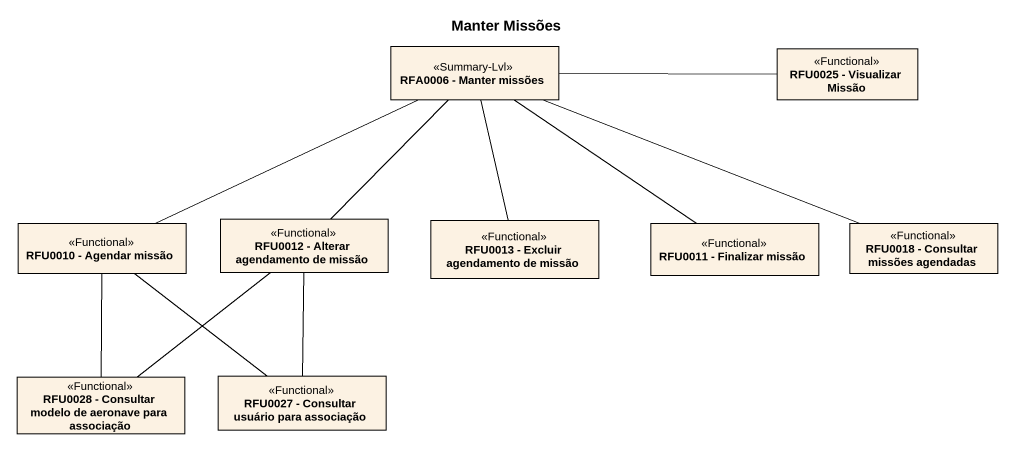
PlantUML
@startuml
title Manter Missões
hide circle
hide empty members
class "RFA0006 - Manter missões" as RFA0006_Manter_missões <<Summary-Lvl>>
class "RFU0025 - Visualizar Missão" as RFU0025_Visualizar_Missão <<Functional>>
class "RFU0010 - Agendar missão" as RFU0010_Agendar_missão <<Functional>>
class "RFU0012 - Alterar agendamento de missão" as RFU0012_Alterar_agendamento <<Functional>>
class "RFU0013 - Excluir agendamento de missão" as RFU0013_Excluir_agendamento <<Functional>>
class "RFU0011 - Finalizar missão" as RFU0011_Finalizar_missão <<Functional>>
class "RFU0018 - Consultar missões agendadas" as RFU0018_Consultar_missões <<Functional>>
class "RFU0028 - Consultar modelo de aeronave para associação" as RFU0028_Consultar_modelo_de <<Functional>>
class "RFU0027 - Consultar usuário para associação" as RFU0027_Consultar_usuário <<Functional>>
RFA0006_Manter_missões -right- RFU0025_Visualizar_Missão
RFA0006_Manter_missões -left- RFU0010_Agendar_missão
RFA0006_Manter_missões -- RFU0012_Alterar_agendamento
RFA0006_Manter_missões -- RFU0013_Excluir_agendamento
RFA0006_Manter_missões -- RFU0011_Finalizar_missão
RFA0006_Manter_missões -right- RFU0018_Consultar_missões
RFU0010_Agendar_missão -- RFU0028_Consultar_modelo_de
RFU0010_Agendar_missão -- RFU0027_Consultar_usuário
RFU0012_Alterar_agendamento -- RFU0028_Consultar_modelo_de
RFU0012_Alterar_agendamento -- RFU0027_Consultar_usuário
@enduml
